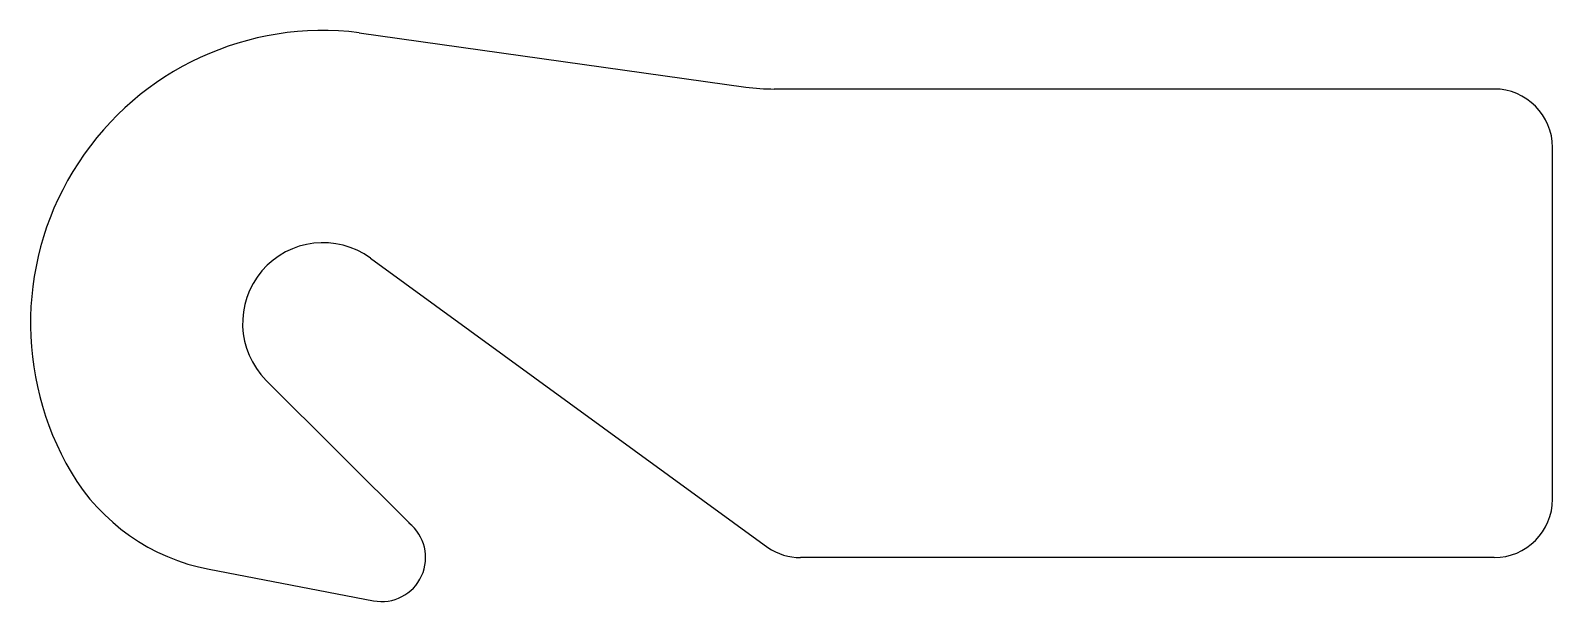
# Model space of a CAD drawing. Header units: inches. Extents: x -13 to 0, y -4.4 to 0.5.
import ezdxf

# ---------------------------------------------------------------- set-up
doc = ezdxf.new("R2010")
doc.units = ezdxf.units.IN
doc.header["$MEASUREMENT"] = 0
doc.linetypes.add('Continuous2', pattern=[0])
doc.layers.add('Unnamed Level 1', color=1, linetype='Continuous')

msp = doc.modelspace()

# ---------------------------------------------------------------- linework, layer by layer
at = {"layer": 'Unnamed Level 1', "color": 3, "linetype": 'Continuous2', "lineweight": -3, "true_color": 0x00ff00}
for p, q in [((-10.192, 0.481), (-6.891, 0.017)), ((-0.5, 0), (-6.647, 0)), ((0, -3.5), (0, -0.5)), ((-10.095, -1.444), (-6.702, -3.914)), ((-10.986, -2.487), (-9.735, -3.735)), ((-0.5, -4), (-6.422, -4)), ((-11.474, -4.1), (-10.07, -4.368))]:
    msp.add_line(p, q, dxfattribs=at)
for centre, radius, start, end in [((-10.5, -2), 2.5, 82.9307, 210.5722), ((-6.647, 1.75), 1.75, 262, 270), ((-0.5, -0.5), 0.5, 360, 90), ((-10.5, -2), 0.688, 53.948, 225.0597), ((-11.146, -2.381), 1.75, 210.5722, 259.1931), ((-0.5, -3.5), 0.5, 270, 360), ((-10, -4), 0.375, 259.1931, 51.6624), ((-6.422, -3.5), 0.5, 235.9883, 270)]:
    msp.add_arc(centre, radius, start, end, dxfattribs=at)

doc.saveas('drawing.dxf')
